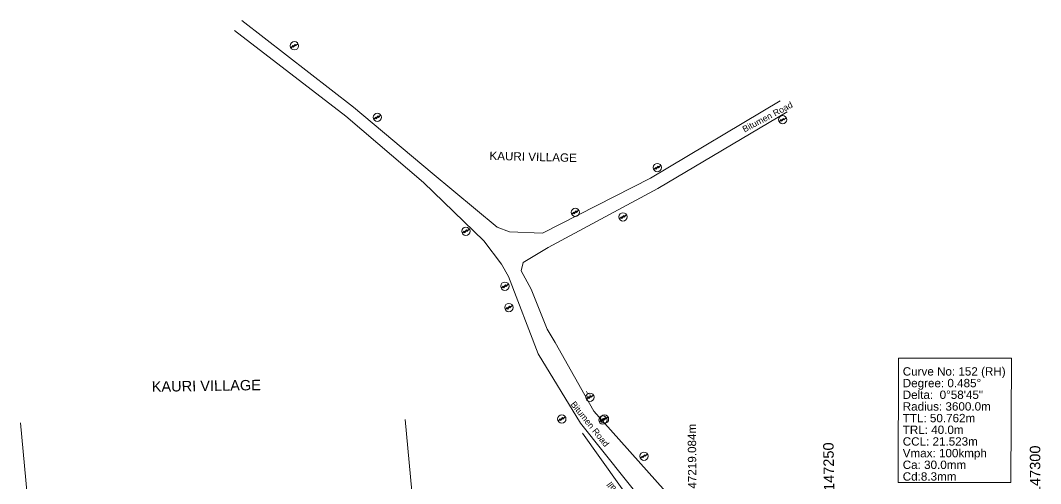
# Model space of a CAD drawing. Header units: metres. Extents: x 592467 to 614288, y 3398001 to 3402649.
# Drawn here: x 593108.1 to 593352.8, y 3398753.6 to 3398864.7 of the extents above; entities that cross this region are included whole.
import ezdxf

# ---------------------------------------------------------------- set-up
doc = ezdxf.new("R2010")
doc.units = ezdxf.units.M
doc.header["$MEASUREMENT"] = 0
doc.linetypes.add('CENTER', pattern=[2, 1.25, -0.25, 0.25, -0.25])
doc.layers.get('0').update_dxf_attribs({"lineweight": 0})
for name, color, linetype, lineweight in [('Compound Wall', 7, 'Continuous', 13), ('DFCC BOUNDARY', 6, 'CENTER', 0), ('Electric Pole', 7, 'Continuous', 13), ('Pond Top', 5, 'Continuous', 0), ('Proposed Chainage', 10, 'Continuous', 0), ('Proposed Curve_Details', 10, 'Continuous', 0), ('Sign Board', 7, 'Continuous', 13), ('Subroad Edge', 34, 'Continuous', 0), ('Text', 7, 'Continuous', 13), ('Village Name', 7, 'Continuous', 0)]:
    doc.layers.add(name, color=color, linetype=linetype, lineweight=lineweight)
doc.styles.add('ARIAL', font='arial.ttf')
doc.styles.add('Style-Arial', font='arial.ttf')
doc.styles.add('Text', font='arial.ttf', dxfattribs={"height": 2})
doc.styles.add('Vill txt', font='arial.ttf', dxfattribs={"height": 3})

# ---------------------------------------------------------------- blocks, each defined once
blk = doc.blocks.new('EP')
at = {"extrusion": (0, 0, -1)}
blk.add_hatch(color=8, dxfattribs=at).paths.add_polyline_path([(-0.31, -0.24), (-0.94, -0.01), (-0.41, -0.1), (-0.43, 0.15), (0.21, -0.05), (0.21, 0.16), (0.93, -0.01), (0.31, 0.07), (0.31, -0.19), (-0.31, 0)])
at = {"color": 8}
for p, q in [((-0.93, -0.01), (-0.21, 0.16)), ((-0.31, 0.07), (-0.93, -0.01)), ((-0.31, -0.19), (-0.31, 0.07)), ((0.31, 0), (-0.31, -0.19)), ((-0.21, 0.16), (-0.21, -0.05)), ((-0.21, -0.05), (0.43, 0.15)), ((0.31, -0.24), (0.31, 0)), ((0.43, 0.15), (0.41, -0.1)), ((0.94, -0.01), (0.31, -0.24)), ((0.41, -0.1), (0.94, -0.01))]:
    blk.add_line(p, q, dxfattribs=at)
blk.add_circle((0, 0), 1, dxfattribs=at)
blk = doc.blocks.new('TSB')
at = {"const_width": 0.132, "flags": 128}
blk.add_lwpolyline([(-0.51, 0.84), (0.54, 0.84), (0, 1.85), (-0.51, 0.84)], close=True, dxfattribs=at)
at = {"const_width": 0.142, "flags": 128}
blk.add_lwpolyline([(0, 0.84), (0, 0)], dxfattribs=at)

msp = doc.modelspace()

# ---------------------------------------------------------------- linework, layer by layer
at = {"layer": 'Compound Wall', "lineweight": 13, "flags": 128}
msp.add_lwpolyline([(593242.8695, 3398765.6955), (593256.1602, 3398747.0682)], dxfattribs=at)
at = {"layer": 'Pond Top', "flags": 128}
msp.add_lwpolyline([(593200.3696, 3398769.0014), (593204.514, 3398724.2694), (593112.2286, 3398723.466), (593108.0834, 3398768.1981)], dxfattribs=at)
at = {"layer": 'Proposed Curve_Details'}
msp.add_lwpolyline([(593318.6086, 3398753.9126), (593318.7046, 3398783.7074), (593345.7785, 3398783.7074), (593345.6826, 3398753.9126)], close=True, dxfattribs=at)
at = {"layer": 'Subroad Edge', "lineweight": 13, "flags": 128}
for points in [[(593290.3144, 3398845.4106), (593259.2287, 3398826.9307), (593233.279, 3398813.7003), (593225.4037, 3398814.0023), (593222.4189, 3398815.1008), (593206.8691, 3398828.1289), (593188.003, 3398843.9359), (593161.1926, 3398864.7443)], [(593159.4397, 3398862.2835), (593186.1476, 3398841.7372), (593204.8074, 3398825.8651), (593219.2181, 3398811.8759), (593223.4606, 3398806.239), (593225.1355, 3398803.2939), (593232.3039, 3398784.7511), (593242.4614, 3398768.1112), (593258.8474, 3398747.5454), (593265.7653, 3398737.3128), (593269.4886, 3398725.8744)], [(593274.4382, 3398724.447), (593270.3635, 3398739.6247), (593265.1169, 3398748.5227), (593262.8936, 3398751.6133), (593245.65, 3398770.9984), (593236.3461, 3398787.449), (593234.4472, 3398790.6872), (593230.57, 3398800.296), (593228.2294, 3398804.6723), (593228.6404, 3398806.6392), (593234.6736, 3398810.2362), (593261.0005, 3398824.4003), (593291.9926, 3398842.8277)]]:
    msp.add_lwpolyline(points, dxfattribs=at)

# ---------------------------------------------------------------- block references
at = {"layer": 'Electric Pole', "xscale": 0.9997078270338552, "yscale": 0.9997078270338552, "zscale": 0.9997078270338552, "rotation": 210.979233574599}
for p in [(593173.8175, 3398858.6529), (593193.6994, 3398841.4918), (593290.9309, 3398840.9191), (593260.8542, 3398829.4277), (593241.1923, 3398818.701), (593252.6212, 3398817.5984), (593214.9347, 3398814.1499), (593224.3017, 3398800.965), (593225.2521, 3398795.8409), (593244.6883, 3398774.3485), (593237.951, 3398769.12), (593247.7907, 3398768.8756), (593248.1847, 3398769.0968), (593257.6545, 3398760.1887)]:
    msp.add_blockref('EP', p, dxfattribs=at)
at = {"layer": 'Sign Board', "xscale": 0.9997078270338552, "yscale": 0.9997078270338552, "zscale": 0.9997078270338552, "rotation": 210.979233574599}
msp.add_blockref('TSB', (593243.7919, 3398775.8119), dxfattribs=at)

# ---------------------------------------------------------------- texts
at = {"layer": 'DFCC BOUNDARY', "linetype": 'Continuous', "ltscale": 5, "style": 'ARIAL'}
msp.add_text('CH : 147219.084m', height=2, rotation=90.378275, dxfattribs=at).set_placement((593270.2838, 3398744.5094))
at = {"layer": 'Proposed Chainage', "color": 1, "lineweight": 0, "char_height": 2.5, "attachment_point": 4, "line_spacing_factor": 0.6, "style": 'Style-Arial'}
for s, insert, rotation in [('CH: 147250', (593302.2084, 3398744.8636), 90.979265), ('CH: 147300', (593351.5244, 3398744.1106), 90.163465)]:
    msp.add_mtext(s, dxfattribs=dict(at, insert=insert, rotation=rotation))
at = {"layer": 'Proposed Curve_Details', "color": 1, "lineweight": 0, "insert": (593319.7218, 3398754.3003), "char_height": 2, "attachment_point": 7, "rotation": 0, "line_spacing_factor": 0.84, "style": 'ARIAL'}
msp.add_mtext('Curve No: 152 (RH)\\PDegree: 0.485°\\PDelta:  0°58\'45"\\PRadius: 3600.0m\\PTTL: 50.762m\\PTRL: 40.0m\\PCCL: 21.523m\\PVmax: 100kmph\\PCa: 30.0mm\\PCd:8.3mm', dxfattribs=at)
at = {"layer": 'Subroad Edge', "style": 'Text'}
for rotation, p in [(27.758613, (593281.7571, 3398837.8374)), (308.770397, (593239.9473, 3398772.6148))]:
    msp.add_text('Bitumen Road', height=1.5, rotation=rotation, dxfattribs=at).set_placement(p)
at = {"layer": 'Text', "color": 0, "style": 'ARIAL'}
msp.add_text('Compound Wall', height=1.5, rotation=125.50796, dxfattribs=at).set_placement((593258.5039, 3398742.0691))
at = {"layer": 'Village Name', "style": 'Vill txt'}
for height, rotation, p in [(2, 358.588936, (593220.5671, 3398831.2801)), (2.5, 0.885122, (593139.5967, 3398775.6308))]:
    msp.add_text('KAURI VILLAGE', height=height, rotation=rotation, dxfattribs=at).set_placement(p)

doc.saveas('drawing.dxf')
